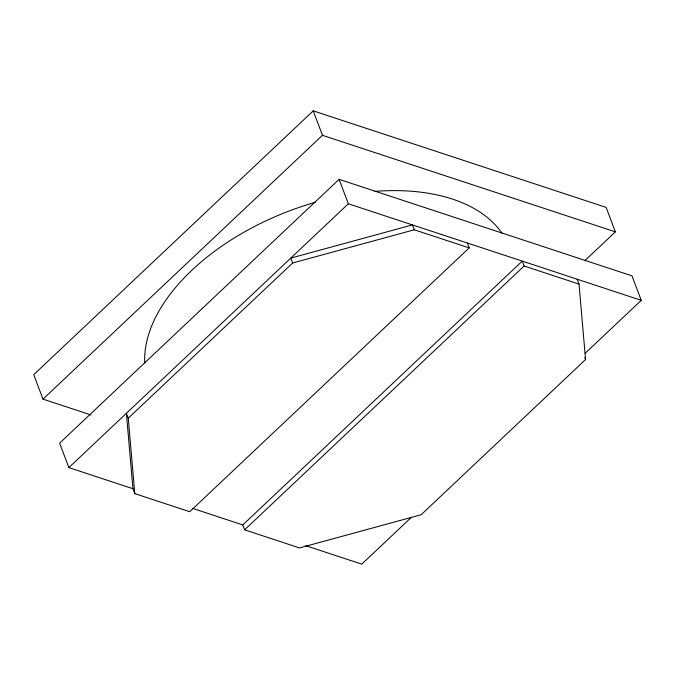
<?xml version="1.0" encoding="UTF-8"?>
<svg xmlns="http://www.w3.org/2000/svg" width="675" height="675" viewBox="0 0 675 675"><rect width="100%" height="100%" fill="white"/><g stroke="black" fill="none" stroke-linecap="round" stroke-linejoin="round"><path stroke-width="1.01" d="M584.744 260.761L615.372 231.854L606.133 207.394L313.225 110.852L33.75 374.667L42.989 399.127L90.973 414.939M42.989 399.127L322.464 135.304L615.372 231.854M585.225 353.219L641.25 300.333L632.011 275.873L339.095 179.331L59.628 443.146L68.867 467.606L132.941 488.725L134.789 493.619L189.709 511.718L469.184 247.902L467.336 243.008M68.867 467.606L348.342 203.782L641.25 300.333M134.789 493.619L128.258 418.179L292.646 262.997L414.264 229.795L469.184 247.902M242.781 524.931L522.256 261.107L524.104 266.001L579.023 284.108L585.562 359.539L421.166 514.73L299.548 547.923L244.628 529.824L242.781 524.931L192.856 508.469M244.628 529.824L524.104 266.001M410.991 517.7L361.775 564.148L305.716 545.67M577.176 279.214L579.023 284.108M584.82 357.581L585.562 359.539M414.264 229.795L412.417 224.902L290.798 258.103L292.646 262.997M313.225 110.852L322.464 135.304M339.095 179.331L348.342 203.782M128.258 418.179L126.402 413.286L132.941 488.725M144.72 362.804A192.687 111.898 -20.7 0 1 315.301 202.297M374.743 191.379A192.687 111.898 -20.7 0 1 501.964 233.17"/></g></svg>
